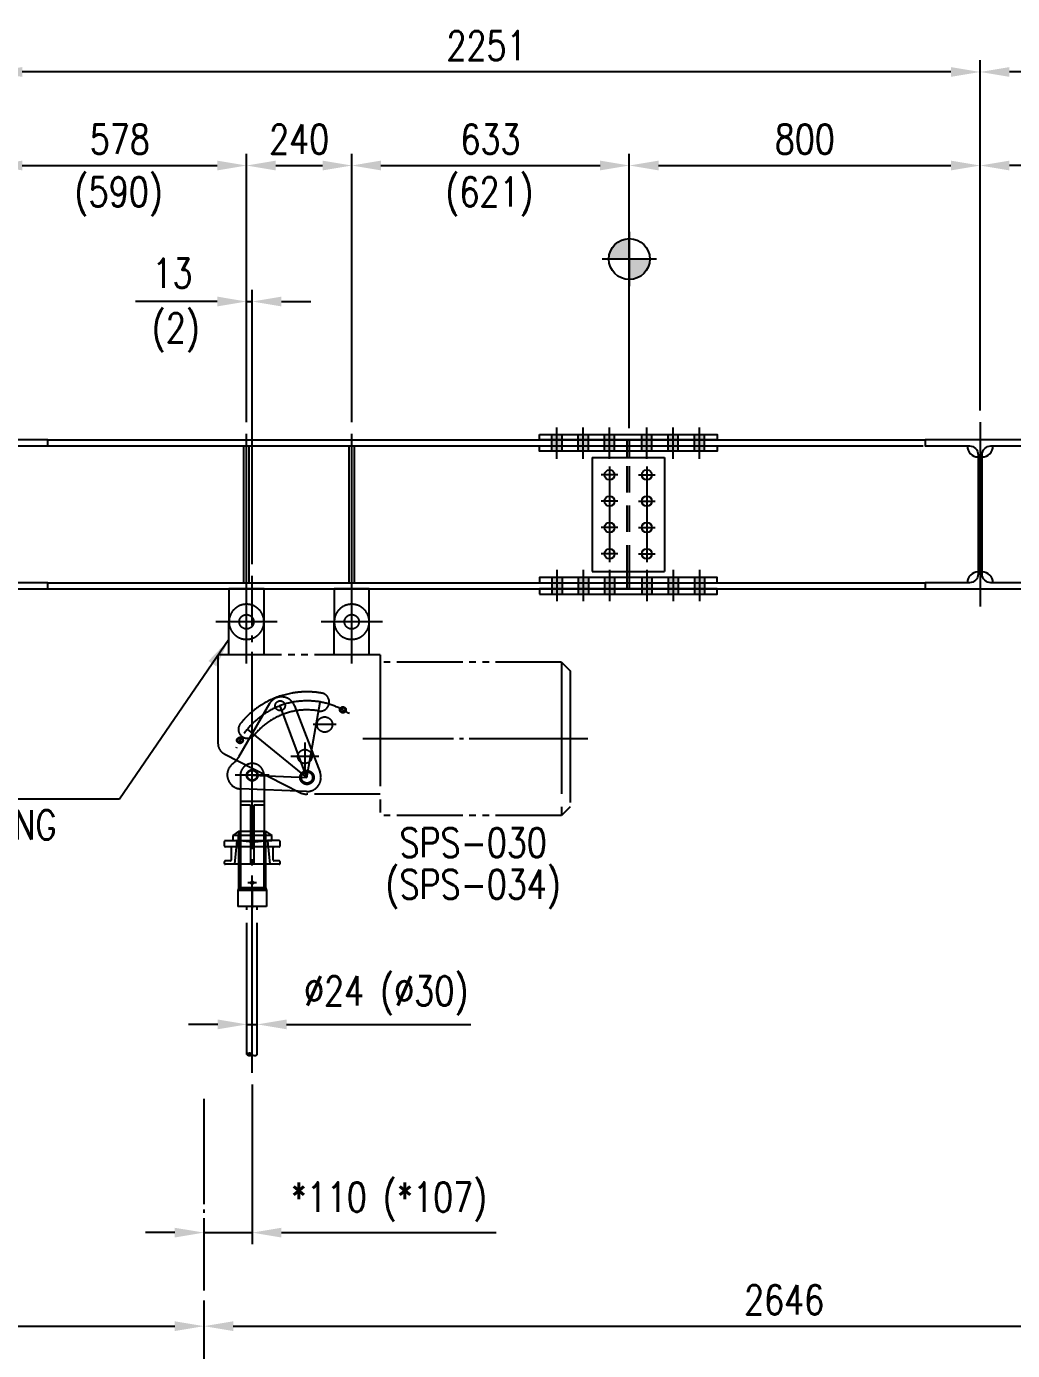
# Model space of a CAD drawing. Header units: millimetres. Extents: x 0 to 232280, y -26939 to 23794.
# Drawn here: x 69156 to 72528, y -24610 to -20080 of the extents above; entities that cross this region are included whole.
import ezdxf

# ---------------------------------------------------------------- set-up
doc = ezdxf.new("R2010")
doc.units = ezdxf.units.MM
doc.header["$LTSCALE"] = 30
for name, pattern in [('HIDDEN', [9.525, 6.35, -3.175]), ('JNK-CENTER', [34, 30, -1.5, 1, -1.5]), ('JNK-HIDDEN', [3, 2, -1]), ('JNK-PHANTOM', [15, 10, -1, 1, -1, 1, -1])]:
    doc.linetypes.add(name, pattern=pattern)
for name, color, linetype in [('CEN-R', 1, 'JNK-CENTER'), ('CON-G', 3, 'Continuous'), ('CON-W', 7, 'Continuous'), ('CON-Y', 2, 'Continuous'), ('Dim-W', 7, 'Continuous'), ('HID-Y', 2, 'JNK-HIDDEN'), ('PHA-M', 6, 'JNK-PHANTOM'), ('STL-OBJT', 7, 'Continuous')]:
    doc.layers.add(name, color=color, linetype=linetype)
doc.styles.add('SIMPLEX', font='simplex.shx', dxfattribs={"width": 0.8})
doc.dimstyles.new('DIM40x1.5', dxfattribs={"dimscale": 40, "dimtxt": 2.5, "dimasz": 2.5, "dimexe": 1, "dimexo": 1, "dimgap": 1, "dimtad": 1, "dimdec": 0, "dimlfac": 0.666667, "dimdsep": 46, "dimtxsty": 'SIMPLEX', "dimcen": 2.5, "dimclrd": 7, "dimclre": 7, "dimclrt": 2, "dimadec": 0, "dimazin": 2, "dimtfac": 1, "dimtdec": 0, "dimtmove": 2, "dimatfit": 2, "dimfxl": 1, "dimtfill": 1, "dimtolj": 1, "dimtzin": 0, "dimarcsym": 1})

# ---------------------------------------------------------------- blocks, each defined once
blk = doc.blocks.new('340X250 S')
at = {"layer": 'CON-W'}
h = blk.add_hatch(color=256, dxfattribs=at)
h.paths.add_polyline_path([(382948.4, -27473.5), (382948.4, -27461.5), (382936.9, -27461.5), (382936.9, -27473.5)])
h.paths.add_polyline_path([(382959.9, -27473.5), (382959.9, -27461.5), (382948.4, -27461.5), (382948.4, -27473.5)])
h.paths.add_polyline_path([(382959.9, -27473.5), (382948.4, -27473.5), (382948.4, -27487.5), (382959.9, -27487.5)])
h.paths.add_polyline_path([(382948.4, -27473.5), (382936.9, -27473.5), (382936.9, -27487.5), (382948.4, -27487.5)])
h.paths.add_polyline_path([(382948.4, -27487.5), (382936.9, -27487.5), (382936.9, -27499.5), (382948.4, -27499.5)])
h.paths.add_polyline_path([(382959.9, -27487.5), (382948.4, -27487.5), (382948.4, -27499.5), (382959.9, -27499.5)])
h = blk.add_hatch(color=256, dxfattribs=at)
h.paths.add_polyline_path([(383008.4, -27473.5), (383008.4, -27461.5), (382996.9, -27461.5), (382996.9, -27473.5)])
h.paths.add_polyline_path([(383019.9, -27473.5), (383019.9, -27461.5), (383008.4, -27461.5), (383008.4, -27473.5)])
h.paths.add_polyline_path([(383019.9, -27473.5), (383008.4, -27473.5), (383008.4, -27487.5), (383019.9, -27487.5)])
h.paths.add_polyline_path([(383008.4, -27473.5), (382996.9, -27473.5), (382996.9, -27487.5), (383008.4, -27487.5)])
h.paths.add_polyline_path([(383008.4, -27487.5), (382996.9, -27487.5), (382996.9, -27499.5), (383008.4, -27499.5)])
h.paths.add_polyline_path([(383019.9, -27487.5), (383008.4, -27487.5), (383008.4, -27499.5), (383019.9, -27499.5)])
h = blk.add_hatch(color=256, dxfattribs=at)
h.paths.add_polyline_path([(383068.4, -27473.5), (383068.4, -27461.5), (383056.9, -27461.5), (383056.9, -27473.5)])
h.paths.add_polyline_path([(383079.9, -27473.5), (383079.9, -27461.5), (383068.4, -27461.5), (383068.4, -27473.5)])
h.paths.add_polyline_path([(383079.9, -27473.5), (383068.4, -27473.5), (383068.4, -27487.5), (383079.9, -27487.5)])
h.paths.add_polyline_path([(383068.4, -27473.5), (383056.9, -27473.5), (383056.9, -27487.5), (383068.4, -27487.5)])
h.paths.add_polyline_path([(383068.4, -27487.5), (383056.9, -27487.5), (383056.9, -27499.5), (383068.4, -27499.5)])
h.paths.add_polyline_path([(383079.9, -27487.5), (383068.4, -27487.5), (383068.4, -27499.5), (383079.9, -27499.5)])
h = blk.add_hatch(color=256, dxfattribs=at)
h.paths.add_polyline_path([(383153.4, -27473.5), (383153.4, -27461.5), (383141.9, -27461.5), (383141.9, -27473.5)])
h.paths.add_polyline_path([(383164.9, -27473.5), (383164.9, -27461.5), (383153.4, -27461.5), (383153.4, -27473.5)])
h.paths.add_polyline_path([(383164.9, -27473.5), (383153.4, -27473.5), (383153.4, -27487.5), (383164.9, -27487.5)])
h.paths.add_polyline_path([(383153.4, -27473.5), (383141.9, -27473.5), (383141.9, -27487.5), (383153.4, -27487.5)])
h.paths.add_polyline_path([(383153.4, -27487.5), (383141.9, -27487.5), (383141.9, -27499.5), (383153.4, -27499.5)])
h.paths.add_polyline_path([(383164.9, -27487.5), (383153.4, -27487.5), (383153.4, -27499.5), (383164.9, -27499.5)])
h = blk.add_hatch(color=256, dxfattribs=at)
h.paths.add_polyline_path([(383213.4, -27473.5), (383213.4, -27461.5), (383201.9, -27461.5), (383201.9, -27473.5)])
h.paths.add_polyline_path([(383224.9, -27473.5), (383224.9, -27461.5), (383213.4, -27461.5), (383213.4, -27473.5)])
h.paths.add_polyline_path([(383224.9, -27473.5), (383213.4, -27473.5), (383213.4, -27487.5), (383224.9, -27487.5)])
h.paths.add_polyline_path([(383213.4, -27473.5), (383201.9, -27473.5), (383201.9, -27487.5), (383213.4, -27487.5)])
h.paths.add_polyline_path([(383213.4, -27487.5), (383201.9, -27487.5), (383201.9, -27499.5), (383213.4, -27499.5)])
h.paths.add_polyline_path([(383224.9, -27487.5), (383213.4, -27487.5), (383213.4, -27499.5), (383224.9, -27499.5)])
h = blk.add_hatch(color=256, dxfattribs=at)
h.paths.add_polyline_path([(383273.4, -27473.5), (383273.4, -27461.5), (383261.9, -27461.5), (383261.9, -27473.5)])
h.paths.add_polyline_path([(383284.9, -27473.5), (383284.9, -27461.5), (383273.4, -27461.5), (383273.4, -27473.5)])
h.paths.add_polyline_path([(383284.9, -27473.5), (383273.4, -27473.5), (383273.4, -27487.5), (383284.9, -27487.5)])
h.paths.add_polyline_path([(383273.4, -27473.5), (383261.9, -27473.5), (383261.9, -27487.5), (383273.4, -27487.5)])
h.paths.add_polyline_path([(383273.4, -27487.5), (383261.9, -27487.5), (383261.9, -27499.5), (383273.4, -27499.5)])
h.paths.add_polyline_path([(383284.9, -27487.5), (383273.4, -27487.5), (383273.4, -27499.5), (383284.9, -27499.5)])
h = blk.add_hatch(color=256, dxfattribs=at)
h.paths.add_polyline_path([(382948.4, -27813.5), (382948.4, -27825.5), (382936.9, -27825.5), (382936.9, -27813.5)])
h.paths.add_polyline_path([(382959.9, -27813.5), (382959.9, -27825.5), (382948.4, -27825.5), (382948.4, -27813.5)])
h.paths.add_polyline_path([(382959.9, -27813.5), (382948.4, -27813.5), (382948.4, -27799.5), (382959.9, -27799.5)])
h.paths.add_polyline_path([(382948.4, -27813.5), (382936.9, -27813.5), (382936.9, -27799.5), (382948.4, -27799.5)])
h.paths.add_polyline_path([(382948.4, -27799.5), (382936.9, -27799.5), (382936.9, -27787.5), (382948.4, -27787.5)])
h.paths.add_polyline_path([(382959.9, -27799.5), (382948.4, -27799.5), (382948.4, -27787.5), (382959.9, -27787.5)])
h = blk.add_hatch(color=256, dxfattribs=at)
h.paths.add_polyline_path([(383008.4, -27813.5), (383008.4, -27825.5), (382996.9, -27825.5), (382996.9, -27813.5)])
h.paths.add_polyline_path([(383019.9, -27813.5), (383019.9, -27825.5), (383008.4, -27825.5), (383008.4, -27813.5)])
h.paths.add_polyline_path([(383019.9, -27813.5), (383008.4, -27813.5), (383008.4, -27799.5), (383019.9, -27799.5)])
h.paths.add_polyline_path([(383008.4, -27813.5), (382996.9, -27813.5), (382996.9, -27799.5), (383008.4, -27799.5)])
h.paths.add_polyline_path([(383008.4, -27799.5), (382996.9, -27799.5), (382996.9, -27787.5), (383008.4, -27787.5)])
h.paths.add_polyline_path([(383019.9, -27799.5), (383008.4, -27799.5), (383008.4, -27787.5), (383019.9, -27787.5)])
h = blk.add_hatch(color=256, dxfattribs=at)
h.paths.add_polyline_path([(383068.4, -27813.5), (383068.4, -27825.5), (383056.9, -27825.5), (383056.9, -27813.5)])
h.paths.add_polyline_path([(383079.9, -27813.5), (383079.9, -27825.5), (383068.4, -27825.5), (383068.4, -27813.5)])
h.paths.add_polyline_path([(383079.9, -27813.5), (383068.4, -27813.5), (383068.4, -27799.5), (383079.9, -27799.5)])
h.paths.add_polyline_path([(383068.4, -27813.5), (383056.9, -27813.5), (383056.9, -27799.5), (383068.4, -27799.5)])
h.paths.add_polyline_path([(383068.4, -27799.5), (383056.9, -27799.5), (383056.9, -27787.5), (383068.4, -27787.5)])
h.paths.add_polyline_path([(383079.9, -27799.5), (383068.4, -27799.5), (383068.4, -27787.5), (383079.9, -27787.5)])
h = blk.add_hatch(color=256, dxfattribs=at)
h.paths.add_polyline_path([(383153.4, -27813.5), (383153.4, -27825.5), (383141.9, -27825.5), (383141.9, -27813.5)])
h.paths.add_polyline_path([(383164.9, -27813.5), (383164.9, -27825.5), (383153.4, -27825.5), (383153.4, -27813.5)])
h.paths.add_polyline_path([(383164.9, -27813.5), (383153.4, -27813.5), (383153.4, -27799.5), (383164.9, -27799.5)])
h.paths.add_polyline_path([(383153.4, -27813.5), (383141.9, -27813.5), (383141.9, -27799.5), (383153.4, -27799.5)])
h.paths.add_polyline_path([(383153.4, -27799.5), (383141.9, -27799.5), (383141.9, -27787.5), (383153.4, -27787.5)])
h.paths.add_polyline_path([(383164.9, -27799.5), (383153.4, -27799.5), (383153.4, -27787.5), (383164.9, -27787.5)])
h = blk.add_hatch(color=256, dxfattribs=at)
h.paths.add_polyline_path([(383213.4, -27813.5), (383213.4, -27825.5), (383201.9, -27825.5), (383201.9, -27813.5)])
h.paths.add_polyline_path([(383224.9, -27813.5), (383224.9, -27825.5), (383213.4, -27825.5), (383213.4, -27813.5)])
h.paths.add_polyline_path([(383224.9, -27813.5), (383213.4, -27813.5), (383213.4, -27799.5), (383224.9, -27799.5)])
h.paths.add_polyline_path([(383213.4, -27813.5), (383201.9, -27813.5), (383201.9, -27799.5), (383213.4, -27799.5)])
h.paths.add_polyline_path([(383213.4, -27799.5), (383201.9, -27799.5), (383201.9, -27787.5), (383213.4, -27787.5)])
h.paths.add_polyline_path([(383224.9, -27799.5), (383213.4, -27799.5), (383213.4, -27787.5), (383224.9, -27787.5)])
h = blk.add_hatch(color=256, dxfattribs=at)
h.paths.add_polyline_path([(383273.4, -27813.5), (383273.4, -27825.5), (383261.9, -27825.5), (383261.9, -27813.5)])
h.paths.add_polyline_path([(383284.9, -27813.5), (383284.9, -27825.5), (383273.4, -27825.5), (383273.4, -27813.5)])
h.paths.add_polyline_path([(383284.9, -27813.5), (383273.4, -27813.5), (383273.4, -27799.5), (383284.9, -27799.5)])
h.paths.add_polyline_path([(383273.4, -27813.5), (383261.9, -27813.5), (383261.9, -27799.5), (383273.4, -27799.5)])
h.paths.add_polyline_path([(383273.4, -27799.5), (383261.9, -27799.5), (383261.9, -27787.5), (383273.4, -27787.5)])
h.paths.add_polyline_path([(383284.9, -27799.5), (383273.4, -27799.5), (383273.4, -27787.5), (383284.9, -27787.5)])
at = {"layer": 'CEN-R'}
for p, q in [((382948.4, -27517), (382948.4, -27445.2)), ((383008.4, -27517), (383008.4, -27445.2)), ((383068.4, -27517), (383068.4, -27445.2)), ((383153.4, -27517), (383153.4, -27445.2)), ((383213.4, -27517), (383213.4, -27445.2)), ((383273.4, -27517), (383273.4, -27445.2)), ((383068.4, -27534.3), (383068.4, -27752.7)), ((383153.4, -27534.3), (383153.4, -27752.7)), ((383087.5, -27553.5), (383049.2, -27553.5)), ((383087.5, -27553.5), (383049.2, -27553.5)), ((383134.2, -27553.5), (383172.5, -27553.5)), ((383134.2, -27553.5), (383172.5, -27553.5)), ((383087.5, -27613.5), (383049.2, -27613.5)), ((383134.2, -27613.5), (383172.5, -27613.5)), ((383087.5, -27673.5), (383049.2, -27673.5)), ((383134.2, -27673.5), (383172.5, -27673.5)), ((383068.4, -27714.3), (383068.4, -27752.7)), ((383153.4, -27714.3), (383153.4, -27752.7)), ((383087.5, -27733.5), (383049.2, -27733.5)), ((383087.5, -27733.5), (383049.2, -27733.5)), ((383134.2, -27733.5), (383172.5, -27733.5)), ((383134.2, -27733.5), (383172.5, -27733.5)), ((382948.4, -27770), (382948.4, -27841.8)), ((383008.4, -27770), (383008.4, -27841.8)), ((383068.4, -27770), (383068.4, -27841.8)), ((383153.4, -27770), (383153.4, -27841.8)), ((383213.4, -27770), (383213.4, -27841.8)), ((383273.4, -27770), (383273.4, -27841.8))]:
    blk.add_line(p, q, dxfattribs=at)
at = {"layer": 'CON-G'}
for p, q in [((383108.4, -27513.5), (383108.4, -27499.5)), ((383113.4, -27513.5), (383113.4, -27499.5)), ((383028.4, -27513.5), (383193.4, -27513.5)), ((383028.4, -27513.5), (383028.4, -27773.5)), ((383193.4, -27513.5), (383193.4, -27773.5)), ((383028.4, -27773.5), (383193.4, -27773.5)), ((383108.4, -27787.5), (383108.4, -27773.5)), ((383113.4, -27787.5), (383113.4, -27773.5))]:
    blk.add_line(p, q, dxfattribs=at)
for points in [[(382908.4, -27461.5), (383313.4, -27461.5), (383313.4, -27473.5), (382908.4, -27473.5)], [(382908.4, -27487.5), (383313.4, -27487.5), (383313.4, -27499.5), (382908.4, -27499.5)], [(382908.4, -27799.5), (383313.4, -27799.5), (383313.4, -27787.5), (382908.4, -27787.5)], [(382908.4, -27825.5), (383313.4, -27825.5), (383313.4, -27813.5), (382908.4, -27813.5)]]:
    blk.add_lwpolyline(points, close=True, dxfattribs=at)
for centre in [(383068.4, -27553.5), (383153.4, -27553.5), (383068.4, -27613.5), (383153.4, -27613.5), (383068.4, -27673.5), (383153.4, -27673.5), (383068.4, -27733.5), (383153.4, -27733.5)]:
    blk.add_circle(centre, 11.5, dxfattribs=at)
at = {"layer": 'HID-Y'}
for p, q in [((382936.9, -27499.5), (382936.9, -27461.5)), ((382959.9, -27499.5), (382959.9, -27461.5)), ((382996.9, -27499.5), (382996.9, -27461.5)), ((383019.9, -27499.5), (383019.9, -27461.5)), ((383056.9, -27499.5), (383056.9, -27461.5)), ((383079.9, -27499.5), (383079.9, -27461.5)), ((383108.4, -27499.5), (383108.4, -27473.5)), ((383113.4, -27499.5), (383113.4, -27473.5)), ((383141.9, -27499.5), (383141.9, -27461.5)), ((383164.9, -27499.5), (383164.9, -27461.5)), ((383201.9, -27499.5), (383201.9, -27461.5)), ((383224.9, -27499.5), (383224.9, -27461.5)), ((383261.9, -27499.5), (383261.9, -27461.5)), ((383284.9, -27499.5), (383284.9, -27461.5)), ((383108.4, -27773.5), (383108.4, -27513.5)), ((383113.4, -27773.5), (383113.4, -27513.5)), ((382936.9, -27787.5), (382936.9, -27825.5)), ((382959.9, -27787.5), (382959.9, -27825.5)), ((382996.9, -27787.5), (382996.9, -27825.5)), ((383019.9, -27787.5), (383019.9, -27825.5)), ((383056.9, -27787.5), (383056.9, -27825.5)), ((383079.9, -27787.5), (383079.9, -27825.5)), ((383108.4, -27813.5), (383108.4, -27787.5)), ((383113.4, -27813.5), (383113.4, -27787.5)), ((383141.9, -27787.5), (383141.9, -27825.5)), ((383164.9, -27787.5), (383164.9, -27825.5)), ((383201.9, -27787.5), (383201.9, -27825.5)), ((383224.9, -27787.5), (383224.9, -27825.5)), ((383261.9, -27787.5), (383261.9, -27825.5)), ((383284.9, -27787.5), (383284.9, -27825.5))]:
    blk.add_line(p, q, dxfattribs=at)
blk = doc.blocks.new('*D2808')
at = {"layer": 'DEFPOINTS', "color": 0, "transparency": 16777216}
for p in [(69762.6, -24398.8), (67541.1, -24526.5), (69762.6, -24526.5)]:
    blk.add_point(p, dxfattribs=at)
at = {"layer": 'Dim-W', "color": 7, "lineweight": -2, "transparency": 16777216}
for p, q in [((69762.6, -24438.8), (69762.6, -24566.5)), ((67641.1, -24526.5), (69662.6, -24526.5))]:
    blk.add_line(p, q, dxfattribs=at)
at = {"layer": 'Dim-W', "color": 7, "transparency": 16777216}
for points in [[(67641.1, -24509.9), (67641.1, -24543.2), (67541.1, -24526.5)], [(69662.6, -24509.9), (69662.6, -24543.2), (69762.6, -24526.5)]]:
    blk.add_solid(points, dxfattribs=at)
at = {"layer": 'Dim-W', "color": 2, "transparency": 16777216, "insert": (68651.8, -24436.5), "char_height": 100, "attachment_point": 5, "style": 'SIMPLEX', "bg_fill": 3, "box_fill_scale": 1.1, "bg_fill_color": 256, "bg_fill_true_color": 13158600, "bg_fill_transparency": 0}
blk.add_mtext('\\A1;1481', dxfattribs=at)
blk = doc.blocks.new('*D2809')
at = {"layer": 'DEFPOINTS', "color": 0, "transparency": 16777216}
for p in [(73731.6, -24398.8), (69762.6, -24526.5), (73731.6, -24526.5)]:
    blk.add_point(p, dxfattribs=at)
at = {"layer": 'Dim-W', "color": 7, "lineweight": -2, "transparency": 16777216}
for p, q in [((73731.6, -24438.8), (73731.6, -24566.5)), ((69862.6, -24526.5), (73631.6, -24526.5))]:
    blk.add_line(p, q, dxfattribs=at)
at = {"layer": 'Dim-W', "color": 7, "transparency": 16777216}
for points in [[(69862.6, -24509.9), (69862.6, -24543.2), (69762.6, -24526.5)], [(73631.6, -24509.9), (73631.6, -24543.2), (73731.6, -24526.5)]]:
    blk.add_solid(points, dxfattribs=at)
at = {"layer": 'Dim-W', "color": 2, "transparency": 16777216, "insert": (71747.1, -24436.5), "char_height": 100, "attachment_point": 5, "style": 'SIMPLEX', "bg_fill": 3, "box_fill_scale": 1.1, "bg_fill_color": 256, "bg_fill_true_color": 13158600, "bg_fill_transparency": 0}
blk.add_mtext('\\A1;2646', dxfattribs=at)
blk = doc.blocks.new('*D2816')
at = {"layer": 'DEFPOINTS', "color": 0, "transparency": 16777216}
for p in [(72417.6, -20236.1), (72417.6, -21434.5), (76167.6, -21434.5)]:
    blk.add_point(p, dxfattribs=at)
at = {"layer": 'Dim-W', "color": 7, "lineweight": -2, "transparency": 16777216}
for p, q in [((72417.6, -21394.5), (72417.6, -20196.1)), ((76167.6, -21394.5), (76167.6, -20196.1)), ((76067.6, -20236.1), (72517.6, -20236.1))]:
    blk.add_line(p, q, dxfattribs=at)
at = {"layer": 'Dim-W', "color": 7, "transparency": 16777216}
for points in [[(72517.6, -20219.4), (72517.6, -20252.8), (72417.6, -20236.1)], [(76067.6, -20219.4), (76067.6, -20252.8), (76167.6, -20236.1)]]:
    blk.add_solid(points, dxfattribs=at)
at = {"layer": 'Dim-W', "color": 2, "transparency": 16777216, "insert": (74292.6, -20146.1), "char_height": 100, "attachment_point": 5, "style": 'SIMPLEX', "bg_fill": 3, "box_fill_scale": 1.1, "bg_fill_color": 256, "bg_fill_true_color": 13158600, "bg_fill_transparency": 0}
blk.add_mtext('\\A1;2500', dxfattribs=at)
blk = doc.blocks.new('*D2817')
at = {"layer": 'DEFPOINTS', "color": 0, "transparency": 16777216}
for p in [(69041.1, -20236.1), (72417.6, -20236.1), (69041.1, -21434.5)]:
    blk.add_point(p, dxfattribs=at)
at = {"layer": 'Dim-W', "color": 7, "lineweight": -2, "transparency": 16777216}
for p, q in [((69041.1, -21394.5), (69041.1, -20196.1)), ((72317.6, -20236.1), (69141.1, -20236.1))]:
    blk.add_line(p, q, dxfattribs=at)
at = {"layer": 'Dim-W', "color": 7, "transparency": 16777216}
for points in [[(69141.1, -20219.4), (69141.1, -20252.8), (69041.1, -20236.1)], [(72317.6, -20219.4), (72317.6, -20252.8), (72417.6, -20236.1)]]:
    blk.add_solid(points, dxfattribs=at)
at = {"layer": 'Dim-W', "color": 2, "transparency": 16777216, "insert": (70729.3, -20146.1), "char_height": 100, "attachment_point": 5, "style": 'SIMPLEX', "bg_fill": 3, "box_fill_scale": 1.1, "bg_fill_color": 256, "bg_fill_true_color": 13158600, "bg_fill_transparency": 0}
blk.add_mtext('\\A1;2251', dxfattribs=at)
blk = doc.blocks.new('*D2821')
at = {"layer": 'DEFPOINTS', "color": 0, "transparency": 16777216}
for p in [(71217.6, -20556.1), (72417.6, -20556.1), (72417.6, -21434.5)]:
    blk.add_point(p, dxfattribs=at)
at = {"layer": 'Dim-W', "color": 7, "lineweight": -2, "transparency": 16777216}
for p, q in [((72417.6, -21394.5), (72417.6, -20516.1)), ((71317.6, -20556.1), (72317.6, -20556.1))]:
    blk.add_line(p, q, dxfattribs=at)
at = {"layer": 'Dim-W', "color": 7, "transparency": 16777216}
for points in [[(71317.6, -20539.4), (71317.6, -20572.8), (71217.6, -20556.1)], [(72317.6, -20539.4), (72317.6, -20572.8), (72417.6, -20556.1)]]:
    blk.add_solid(points, dxfattribs=at)
at = {"layer": 'Dim-W', "color": 2, "transparency": 16777216, "insert": (71817.6, -20466.1), "char_height": 100, "attachment_point": 5, "style": 'SIMPLEX', "bg_fill": 3, "box_fill_scale": 1.1, "bg_fill_color": 256, "bg_fill_true_color": 13158600, "bg_fill_transparency": 0}
blk.add_mtext('\\A1;800', dxfattribs=at)
blk = doc.blocks.new('FS-MARK')
h = blk.add_hatch(color=256)
edge = h.paths.add_edge_path()
edge.add_arc((0, 0), 1.75, 90, 180)
edge.add_line((-1.75, 0), (0, 0))
edge.add_line((0, 0), (0, 1.75))
h = blk.add_hatch(color=256)
edge = h.paths.add_edge_path()
edge.add_line((0, 0), (0, -1.75))
edge.add_arc((0, 0), 1.75, 270, 360)
edge.add_line((1.75, 0), (0, 0))
for p, q in [((0, 2.33), (0, -2.33)), ((2.33, 0), (-2.33, 0))]:
    blk.add_line(p, q)
blk.add_circle((0, 0), 1.75)
at = {"layer": 'CON-Y', "style": 'SIMPLEX', "width": 0.8}
blk.add_attdef('F.S.', (3.19, 1), '', height=2.5, dxfattribs=at)
blk = doc.blocks.new('*D2753')
at = {"layer": 'DEFPOINTS', "color": 0, "transparency": 16777216}
for p in [(72417.6, -20556.1), (72417.6, -21434.5), (73092.6, -21494.5)]:
    blk.add_point(p, dxfattribs=at)
at = {"layer": 'Dim-W', "color": 7, "lineweight": -2, "transparency": 16777216}
for p, q in [((72417.6, -21394.5), (72417.6, -20516.1)), ((73092.6, -21454.5), (73092.6, -20516.1)), ((72992.6, -20556.1), (72517.6, -20556.1))]:
    blk.add_line(p, q, dxfattribs=at)
at = {"layer": 'Dim-W', "color": 7, "transparency": 16777216}
for points in [[(72517.6, -20539.4), (72517.6, -20572.8), (72417.6, -20556.1)], [(72992.6, -20539.4), (72992.6, -20572.8), (73092.6, -20556.1)]]:
    blk.add_solid(points, dxfattribs=at)
at = {"layer": 'Dim-W', "color": 2, "transparency": 16777216, "insert": (72755.1, -20466.1), "char_height": 100, "attachment_point": 5, "style": 'SIMPLEX', "bg_fill": 3, "box_fill_scale": 1.1, "bg_fill_color": 256, "bg_fill_true_color": 13158600, "bg_fill_transparency": 0}
blk.add_mtext('\\A1;450', dxfattribs=at)
blk = doc.blocks.new('A$C4C057104')
at = {"layer": 'CEN-R'}
for p, q in [((70, 783.6), (70, 983.6)), ((310, 783.6), (310, 983.6)), ((140, 878.6), (0, 878.6)), ((380, 878.6), (240, 878.6))]:
    blk.add_line(p, q, dxfattribs=at)
at = {"layer": 'CEN-R', "ltscale": 0.5}
blk.add_line((83, -150), (83, 983.6), dxfattribs=at)
at = {"layer": 'CEN-R', "ltscale": 0.3}
for p, q in [((207.9, 523.6), (238.2, 695.6)), ((207.9, 523.6), (146.7, 687.2)), ((207.9, 523.6), (72.1, 633.5)), ((848, 611.6), (335, 611.6)), ((121.9, 528.5), (44.1, 528.5)), ((83, 528.5), (207.9, 523.6))]:
    blk.add_line(p, q, dxfattribs=at)
blk.add_arc((207.9, 523.6), 174.7, 56.4073, 157.5675, dxfattribs=at)
at = {"layer": 'PHA-M'}
for p, q in [((110, 953.6), (30, 953.6)), ((30, 953.6), (30, 878.6)), ((110, 878.6), (110, 953.6)), ((350, 953.6), (270, 953.6)), ((270, 953.6), (270, 878.6)), ((350, 878.6), (350, 953.6)), ((30, 803.6), (30, 878.6)), ((110, 803.6), (110, 878.6)), ((270, 803.6), (270, 878.6)), ((350, 803.6), (350, 878.6)), ((5, 803.6), (5, 600.6)), ((375, 803.6), (375, 436.6)), ((788, 786.6), (808, 766.6)), ((788, 786.6), (788, 436.6)), ((808, 766.6), (808, 456.6)), ((122.5, 692.3), (52.1, 570.1)), ((179.6, 686.9), (237.8, 535.1)), ((274.6, 644.3), (222.1, 644.3)), ((19.2, 577.8), (190.4, 489.9)), ((203.1, 603.4), (203.1, 539.4)), ((235.1, 571.4), (171.1, 571.4)), ((56, 528.5), (56, 378.6)), ((110, 528.5), (110, 378.6)), ((206.6, 491.6), (56.8, 497.5)), ((110, 468.5), (56, 468.5)), ((79, 460.5), (56, 460.5)), ((79, 460.5), (79, 325.5)), ((110, 460.5), (87, 460.5)), ((87, 460.5), (87, 325.5)), ((808, 456.6), (788, 436.6)), ((52.8, 401.5), (38.5, 391.5)), ((52.8, 272.3), (52.8, 401.5)), ((52.8, 401.5), (113.2, 401.5)), ((56.7, 401.5), (56.7, 265.5)), ((83, 373.5), (83, 397.5)), ((109.3, 401.5), (109.3, 265.5)), ((113.2, 401.5), (113.2, 272.3)), ((113.2, 401.5), (127.5, 391.5)), ((19.5, 367.5), (19.5, 377.5)), ((21.5, 379.5), (48, 379.5)), ((33.5, 365.5), (21.5, 365.5)), ((130.5, 365.5), (35.5, 365.5)), ((35.5, 335.5), (35.5, 363.5)), ((48, 379.5), (42.6, 325.5)), ((83, 375.8), (48, 379.5)), ((52, 379.5), (52, 391.5)), ((83, 375.8), (118, 379.5)), ((114, 379.5), (114, 391.5)), ((118, 379.5), (123.4, 325.5)), ((144.5, 379.5), (118, 379.5)), ((118, 379.5), (118, 379.3)), ((130.5, 335.5), (130.5, 363.5)), ((144.5, 365.5), (132.5, 365.5)), ((146.5, 367.5), (146.5, 377.5)), ((33.5, 333.5), (21.5, 333.5)), ((144.5, 333.5), (132.5, 333.5)), ((19.5, 327.5), (19.5, 331.5)), ((144.5, 325.5), (21.5, 325.5)), ((146.5, 327.5), (146.5, 331.5)), ((52.8, 272.3), (50.5, 265.5)), ((56.7, 265.5), (52.8, 272.3)), ((52.8, 272.3), (113.2, 272.3)), ((92.7, 283.5), (73.2, 283.5)), ((109.3, 265.5), (113.2, 272.3)), ((113.2, 272.3), (115.5, 265.5)), ((115.5, 265.5), (50.5, 265.5)), ((57.2, 265.5), (50.5, 265.5)), ((50.5, 265.5), (50.5, 229.5)), ((109.3, 265.5), (56.7, 265.5)), ((108.7, 267.5), (57.2, 267.5)), ((57.2, 267.5), (57.2, 265.5)), ((83, 271.3), (83, 225.7)), ((108.7, 267.5), (108.7, 265.5)), ((115.5, 265.5), (115.5, 229.5)), ((115.5, 229.5), (50.5, 229.5)), ((71.1, -108), (71.1, 229.5)), ((94.7, -108), (94.7, 229.5))]:
    blk.add_line(p, q, dxfattribs=at)
at = {"layer": 'PHA-M', "ltscale": 0.5}
for p, q in [((375, 803.6), (5, 803.6)), ((788, 786.6), (375, 786.6)), ((375, 485.6), (207.9, 485.6)), ((788, 436.6), (375, 436.6))]:
    blk.add_line(p, q, dxfattribs=at)
at = {"layer": 'PHA-M'}
blk.add_lwpolyline([(127.5, 379.5), (127.5, 391.5), (38.5, 391.5), (38.5, 379.5)], close=True, dxfattribs=at)
blk.add_lwpolyline([(94.7, -108, -0.44), (82.9, -108, 0.44), (71.1, -108, 0.44), (82.9, -108)], format="xyb", dxfattribs=at)
blk.add_lwpolyline([(72.3, -108, -0.31383), (82.9, -108, -0.31383)], format="xyb", close=True, dxfattribs=at)
for centre, radius in [((70, 878.6), 16.5), ((70, 878.6), 16.5), ((70, 878.6), 16.5), ((310, 878.6), 16.5), ((310, 878.6), 16.5), ((310, 878.6), 16.5), ((146.7, 687.2), 11.2), ((289.9, 677.8), 7), ((289.9, 677.8), 5.25), ((248.3, 644.3), 17.5), ((55.1, 608.3), 7), ((55.1, 608.3), 5.25), ((203.1, 571.4), 16), ((83, 528.5), 12.8), ((83, 528.5), 11.2), ((207.9, 523.6), 15.9), ((207.9, 523.6), 12.8), ((83, 283.5), 3.25)]:
    blk.add_circle(centre, radius, dxfattribs=at)
for centre, radius, start, end in [((70, 878.6), 40, 0, 180), ((310, 878.6), 40, 0, 180), ((207.9, 523.6), 195.3, 80, 141), ((149.7, 675.4), 32, 20.9477, 151.8697), ((238.2, 695.6), 20.6, 260, 80), ((207.9, 523.6), 154.1, 80, 141), ((72.1, 633.5), 20.6, 141, 321), ((30.4, 600.6), 25.4, 180, 243.7748), ((58, 529.5), 32, 127.1638, 267.7563), ((7.9, 595.6), 51, 307.1638, 330.0257), ((83, 528.5), 27, 0, 180), ((207.9, 523.6), 32, 267.7563, 20.9774), ((207.9, 523.6), 38, 242.5698, 270), ((21.5, 377.5), 2, 90, 180), ((21.5, 367.5), 2, 180, 270), ((33.5, 363.5), 2, 0, 90), ((132.5, 363.5), 2, 90, 180), ((144.5, 377.5), 2, 0, 90), ((144.5, 367.5), 2, 270, 0), ((21.5, 331.5), 2, 90, 180), ((33.5, 335.5), 2, 270, 0), ((132.5, 335.5), 2, 180, 270), ((144.5, 331.5), 2, 0, 90), ((21.5, 327.5), 2, 180, 270), ((144.5, 327.5), 2, 270, 0)]:
    blk.add_arc(centre, radius, start, end, dxfattribs=at)
at = {"layer": 'PHA-M', "linetype": 'HIDDEN', "ltscale": 3}
for centre in [(70, 878.6), (310, 878.6)]:
    blk.add_arc(centre, 40, 180, 0, dxfattribs=at)
blk = doc.blocks.new('A$C33F5363B')
at = {"layer": 'CEN-R'}
blk.add_line((6, 0), (6, 360.3), dxfattribs=at)
at = {"layer": 'CON-G'}
for p, q in [((0, 20.5), (0, 332.5)), ((12, 20.5), (12, 332.5))]:
    blk.add_line(p, q, dxfattribs=at)
blk = doc.blocks.new('*D2772')
at = {"layer": 'DEFPOINTS', "color": 0, "transparency": 16777216}
for p in [(70268.1, -20556.1), (69908.1, -21473.7), (70268.1, -21473.7)]:
    blk.add_point(p, dxfattribs=at)
at = {"layer": 'Dim-W', "color": 7, "lineweight": -2, "transparency": 16777216}
for p, q in [((69908.1, -21433.7), (69908.1, -20516.1)), ((70268.1, -21433.7), (70268.1, -20516.1)), ((70008.1, -20556.1), (70168.1, -20556.1))]:
    blk.add_line(p, q, dxfattribs=at)
at = {"layer": 'Dim-W', "color": 7, "transparency": 16777216}
for points in [[(70008.1, -20539.4), (70008.1, -20572.8), (69908.1, -20556.1)], [(70168.1, -20539.4), (70168.1, -20572.8), (70268.1, -20556.1)]]:
    blk.add_solid(points, dxfattribs=at)
at = {"layer": 'Dim-W', "color": 2, "transparency": 16777216, "insert": (70088.1, -20466.1), "char_height": 100, "attachment_point": 5, "style": 'SIMPLEX', "bg_fill": 3, "box_fill_scale": 1.1, "bg_fill_color": 256, "bg_fill_true_color": 13158600, "bg_fill_transparency": 0}
blk.add_mtext('\\A1;240', dxfattribs=at)
blk = doc.blocks.new('*D2773')
at = {"layer": 'DEFPOINTS', "color": 0, "transparency": 16777216}
for p in [(69041.1, -20556.1), (69908.1, -20556.1), (69908.1, -20556.1)]:
    blk.add_point(p, dxfattribs=at)
at = {"layer": 'Dim-W', "color": 7, "lineweight": -2, "transparency": 16777216}
blk.add_line((69141.1, -20556.1), (69808.1, -20556.1), dxfattribs=at)
at = {"layer": 'Dim-W', "color": 7, "transparency": 16777216}
for points in [[(69141.1, -20539.4), (69141.1, -20572.8), (69041.1, -20556.1)], [(69808.1, -20539.4), (69808.1, -20572.8), (69908.1, -20556.1)]]:
    blk.add_solid(points, dxfattribs=at)
at = {"layer": 'Dim-W', "color": 2, "transparency": 16777216, "insert": (69474.6, -20466.1), "char_height": 100, "attachment_point": 5, "style": 'SIMPLEX', "bg_fill": 3, "box_fill_scale": 1.1, "bg_fill_color": 256, "bg_fill_true_color": 13158600, "bg_fill_transparency": 0}
blk.add_mtext('\\A1;578', dxfattribs=at)
blk = doc.blocks.new('*D2774')
at = {"layer": 'DEFPOINTS', "color": 0, "transparency": 16777216}
for p in [(70268.1, -20556.1), (71217.6, -20556.1), (71217.6, -21494.5)]:
    blk.add_point(p, dxfattribs=at)
at = {"layer": 'Dim-W', "color": 7, "lineweight": -2, "transparency": 16777216}
for p, q in [((71217.6, -21454.5), (71217.6, -20516.1)), ((70368.1, -20556.1), (71117.6, -20556.1))]:
    blk.add_line(p, q, dxfattribs=at)
at = {"layer": 'Dim-W', "color": 7, "transparency": 16777216}
for points in [[(70368.1, -20539.4), (70368.1, -20572.8), (70268.1, -20556.1)], [(71117.6, -20539.4), (71117.6, -20572.8), (71217.6, -20556.1)]]:
    blk.add_solid(points, dxfattribs=at)
at = {"layer": 'Dim-W', "color": 2, "transparency": 16777216, "insert": (70742.8, -20466.1), "char_height": 100, "attachment_point": 5, "style": 'SIMPLEX', "bg_fill": 3, "box_fill_scale": 1.1, "bg_fill_color": 256, "bg_fill_true_color": 13158600, "bg_fill_transparency": 0}
blk.add_mtext('\\A1;633', dxfattribs=at)
blk = doc.blocks.new('*D2782')
at = {"layer": 'DEFPOINTS', "color": 0, "transparency": 16777216}
for p in [(69927.6, -21021.3), (69908.1, -21473.7), (69927.6, -21959.5)]:
    blk.add_point(p, dxfattribs=at)
at = {"layer": 'Dim-W', "color": 7, "lineweight": -2, "transparency": 16777216}
for p, q in [((69908.1, -21433.7), (69908.1, -20981.3)), ((69927.6, -21919.5), (69927.6, -20981.3)), ((69808.1, -21021.3), (69708.1, -21021.3)), ((69908.1, -21021.3), (69927.6, -21021.3)), ((70027.6, -21021.3), (70127.6, -21021.3))]:
    blk.add_line(p, q, dxfattribs=at)
at = {"layer": 'Dim-W', "color": 7, "transparency": 16777216}
for points in [[(69808.1, -21004.6), (69808.1, -21038), (69908.1, -21021.3)], [(70027.6, -21004.6), (70027.6, -21038), (69927.6, -21021.3)]]:
    blk.add_solid(points, dxfattribs=at)
at = {"layer": 'Dim-W', "color": 2, "transparency": 16777216, "insert": (69654.5, -20924.3), "char_height": 100, "attachment_point": 5, "style": 'SIMPLEX', "bg_fill": 3, "box_fill_scale": 1.1, "bg_fill_color": 256, "bg_fill_true_color": 13158600, "bg_fill_transparency": 0}
blk.add_mtext('\\A1;13', dxfattribs=at)
blk = doc.blocks.new('*D2785')
at = {"layer": 'DEFPOINTS', "color": 0, "transparency": 16777216}
for p in [(69927.6, -23659.9), (69762.6, -24206.5), (69927.6, -24206.5)]:
    blk.add_point(p, dxfattribs=at)
at = {"layer": 'Dim-W', "color": 7, "lineweight": -2, "transparency": 16777216}
for p, q in [((69927.6, -23699.9), (69927.6, -24246.5)), ((69662.6, -24206.5), (69562.6, -24206.5)), ((69762.6, -24206.5), (69927.6, -24206.5)), ((70027.6, -24206.5), (70127.6, -24206.5))]:
    blk.add_line(p, q, dxfattribs=at)
at = {"layer": 'Dim-W', "color": 7, "transparency": 16777216}
blk.add_solid([(69662.6, -24189.9), (69662.6, -24223.2), (69762.6, -24206.5)], dxfattribs=at)
at = {"layer": 'Dim-W', "color": 2, "transparency": 16777216, "insert": (70395.4, -24101.5), "char_height": 100, "attachment_point": 5, "style": 'SIMPLEX', "bg_fill": 3, "box_fill_scale": 1.1, "bg_fill_color": 256, "bg_fill_true_color": 13158600, "bg_fill_transparency": 0}
blk.add_mtext('\\A1;*110 (*107)', dxfattribs=at)
at = {"layer": 'Dim-W', "color": 7, "transparency": 16777216}
blk.add_solid([(70027.6, -24189.9), (70027.6, -24223.2), (69927.6, -24206.5)], dxfattribs=at)
blk = doc.blocks.new('*D2788')
at = {"layer": 'DEFPOINTS', "color": 0, "transparency": 16777216}
for p in [(69909.7, -23494.2), (69945.1, -23494.2), (69945.1, -23494.2)]:
    blk.add_point(p, dxfattribs=at)
at = {"layer": 'Dim-W', "color": 7, "lineweight": -2, "transparency": 16777216}
for p, q in [((69809.7, -23494.2), (69709.7, -23494.2)), ((69909.7, -23494.2), (69945.1, -23494.2)), ((70045.1, -23494.2), (70145.1, -23494.2))]:
    blk.add_line(p, q, dxfattribs=at)
at = {"layer": 'Dim-W', "color": 7, "transparency": 16777216}
for points in [[(69809.7, -23477.5), (69809.7, -23510.8), (69909.7, -23494.2)], [(70045.1, -23477.5), (70045.1, -23510.8), (69945.1, -23494.2)]]:
    blk.add_solid(points, dxfattribs=at)
at = {"layer": 'Dim-W', "color": 2, "transparency": 16777216, "insert": (70386, -23396.3), "char_height": 100, "attachment_point": 5, "style": 'SIMPLEX', "bg_fill": 3, "box_fill_scale": 1.1, "bg_fill_color": 256, "bg_fill_true_color": 13158600, "bg_fill_transparency": 0}
blk.add_mtext('\\A1;%%C24 (%%C30)', dxfattribs=at)

msp = doc.modelspace()

# ---------------------------------------------------------------- linework, layer by layer
at = {"layer": 'CEN-R'}
msp.add_line((72417.58, -21434.49), (72417.58, -22064.49), dxfattribs=at)
at = {"layer": 'CON-G'}
for p, q in [((69228.58, -21494.49), (72230.08, -21494.49)), ((69221.08, -21515.49), (72222.58, -21515.49)), ((69228.58, -21983.49), (72230.08, -21983.49)), ((69228.58, -22004.49), (72230.08, -22004.49))]:
    msp.add_line(p, q, dxfattribs=at)
for points in [[(68853.58, -21983.49), (68853.58, -22004.49), (69041.08, -22004.49), (69228.58, -22004.49), (69228.58, -21983.49), (69077.83, -21983.49, -0.4142136), (69047.83, -21953.49), (69047.83, -21545.49, -0.4142136), (69077.83, -21515.49), (69228.58, -21515.49), (69228.58, -21494.49), (69041.08, -21494.49), (68853.58, -21494.49), (68853.58, -21515.49), (69004.33, -21515.49, -0.4142136), (69034.33, -21545.49), (69034.33, -21953.49, -0.4142136), (69004.33, -21983.49)], [(72230.08, -21983.49), (72230.08, -22004.49), (72417.58, -22004.49), (72605.08, -22004.49), (72605.08, -21983.49), (72454.33, -21983.49, -0.4142136), (72424.33, -21953.49), (72424.33, -21545.49, -0.4142136), (72454.33, -21515.49), (72605.08, -21515.49), (72605.08, -21494.49), (72417.58, -21494.49), (72230.08, -21494.49), (72230.08, -21515.49), (72380.83, -21515.49, -0.4142136), (72410.83, -21545.49), (72410.83, -21953.49, -0.4142136), (72380.83, -21983.49)]]:
    msp.add_lwpolyline(points, format="xyb", close=True, dxfattribs=at)
for centre, start, end in [((72410.83, -21515.49), 180, 270), ((72424.33, -21515.49), 270, 0), ((72410.83, -21983.49), 90, 180), ((72424.33, -21983.49), 0, 90)]:
    msp.add_arc(centre, 37.5, start, end, dxfattribs=at)
at = {"layer": 'CON-W'}
msp.add_line((69473.53, -22723.49), (68014.72, -22723.49), dxfattribs=at)

# ---------------------------------------------------------------- block references
at = {"layer": 'CON-W', "xscale": 1.5, "yscale": 1.5, "zscale": 1.5}
msp.add_blockref('340X250 S', (-503452.46, 19715.75), dxfattribs=at)
at = {"layer": 'Dim-W', "xscale": 1.5, "yscale": 1.5, "zscale": 1.5}
for p in [(69899.09, -22014.2), (70259.09, -22014.2)]:
    msp.add_blockref('A$C33F5363B', p, dxfattribs=at)
at = {"layer": 'PHA-M', "xscale": 1.5, "yscale": 1.5, "zscale": 1.5}
msp.add_blockref('A$C4C057104', (69803.09, -23434.89), dxfattribs=at)

# ---------------------------------------------------------------- texts
at = {"layer": 'CON-Y', "color": 2, "style": 'SIMPLEX', "width": 0.8}
msp.add_text('(SUPPLIED BY SPRING', height=100, dxfattribs=at).set_placement((68068.22, -22861.75))
at = {"layer": 'CON-Y', "char_height": 100, "attachment_point": 5, "style": 'SIMPLEX'}
for s, insert in [('SPS-030', (70683.52, -22872.37)), ('(SPS-034)', (70683.52, -23031.69))]:
    msp.add_mtext(s, dxfattribs=dict(at, insert=insert))

# ---------------------------------------------------------------- dimensions: what is measured, and where the dimension line sits
at = {"layer": 'Dim-W'}
dim = msp.add_linear_dim(base=(69762.58, -24526.55), p1=(67541.08, -24526.55), p2=(69762.58, -24398.82), dimstyle='DIM40x1.5', override={"dimcen": 0}, dxfattribs=at)
dim.commit()
dim.dimension.update_dxf_attribs({"geometry": '*D2808', "text_midpoint": (68651.83, -24436.55)})

# ---------------------------------------------------------------- leaders
at = {"layer": 'CON-G'}
msp.add_leader([(69848.09, -22177.96), (69473.53, -22723.49)], dimstyle='DIM40x1.5', override={"dimgap": 1, "dimtad": 0}, dxfattribs=at)

# ---------------------------------------------------------------- next in the draw order: dimensions: what is measured, and where the dimension line sits
at = {"layer": 'Dim-W'}
dim = msp.add_linear_dim(base=(72417.58, -20236.09), p1=(76167.58, -21434.49), p2=(72417.58, -21434.49), angle=180, dimstyle='DIM40x1.5', override={"dimcen": 0}, dxfattribs=at)
dim.commit()
dim.dimension.update_dxf_attribs({"geometry": '*D2816', "text_midpoint": (74292.58, -20146.09)})
dim = msp.add_linear_dim(base=(69945.11, -23494.18), p1=(69909.67, -23494.18), p2=(69945.11, -23494.18), text='%%C<> (%%C30)', dimstyle='DIM40x1.5', dxfattribs=at)
dim.commit()
dim.dimension.update_dxf_attribs({"geometry": '*D2788', "text_midpoint": (70385.95, -23396.34), "dimtype": 160})
dim = msp.add_linear_dim(base=(73731.58, -24526.55), p1=(69762.58, -24526.55), p2=(73731.58, -24398.82), dimstyle='DIM40x1.5', override={"dimcen": 0}, dxfattribs=at)
dim.commit()
dim.dimension.update_dxf_attribs({"geometry": '*D2809', "text_midpoint": (71747.08, -24436.55)})

# ---------------------------------------------------------------- next in the draw order: linework, layer by layer
at = {"layer": 'CEN-R', "ltscale": 0.4}
msp.add_line((69762.58, -23749.11), (69762.58, -24403.97), dxfattribs=at)
at = {"layer": 'Dim-W'}
msp.add_line((70145.11, -23494.18), (70675.04, -23494.18), dxfattribs=at)
at = {"layer": 'Dim-W', "color": 7}
msp.add_line((69762.58, -24526.55), (69762.58, -24876.55), dxfattribs=at)

# ---------------------------------------------------------------- next in the draw order: dimensions: what is measured, and where the dimension line sits
at = {"layer": 'Dim-W'}
dim = msp.add_linear_dim(base=(69041.08, -20236.09), p1=(72417.58, -20236.09), p2=(69041.08, -21434.49), angle=180, dimstyle='DIM40x1.5', override={"dimcen": 0}, dxfattribs=at)
dim.commit()
dim.dimension.update_dxf_attribs({"geometry": '*D2817', "text_midpoint": (70729.33, -20146.09)})

# ---------------------------------------------------------------- next in the draw order: dimensions: what is measured, and where the dimension line sits
dim = msp.add_linear_dim(base=(70268.09, -20556.09), p1=(69908.09, -21473.68), p2=(70268.09, -21473.68), dimstyle='DIM40x1.5', dxfattribs=at)
dim.commit()
dim.dimension.update_dxf_attribs({"geometry": '*D2772', "text_midpoint": (70088.09, -20466.09)})
dim = msp.add_linear_dim(base=(72417.58, -20556.09), p1=(71217.58, -20556.09), p2=(72417.58, -21434.49), dimstyle='DIM40x1.5', override={"dimcen": 0}, dxfattribs=at)
dim.commit()
dim.dimension.update_dxf_attribs({"geometry": '*D2821', "text_midpoint": (71817.58, -20466.09)})
dim = msp.add_linear_dim(base=(69927.58, -24206.55), p1=(69762.58, -24206.55), p2=(69927.58, -23659.89), text='*<> (*107)', dimstyle='DIM40x1.5', dxfattribs=at)
dim.commit()
dim.dimension.update_dxf_attribs({"geometry": '*D2785', "text_midpoint": (70395.4, -24101.47), "dimtype": 160})

# ---------------------------------------------------------------- next in the draw order: linework, layer by layer
msp.add_line((70127.58, -24206.55), (70762.21, -24206.55), dxfattribs=at)

# ---------------------------------------------------------------- next in the draw order: block references
at = {"layer": 'STL-OBJT', "xscale": 40, "yscale": 40, "zscale": 40}
msp.add_blockref('FS-MARK', (71217.58, -20876.09), dxfattribs=at)

# ---------------------------------------------------------------- next in the draw order: dimensions: what is measured, and where the dimension line sits
at = {"layer": 'Dim-W'}
dim = msp.add_linear_dim(base=(69908.09, -20556.09), p1=(69041.08, -20556.09), p2=(69908.09, -20556.09), dimstyle='DIM40x1.5', dxfattribs=at)
dim.commit()
dim.dimension.update_dxf_attribs({"geometry": '*D2773', "text_midpoint": (69474.58, -20466.09)})
dim = msp.add_linear_dim(base=(72417.58, -20556.09), p1=(73092.58, -21494.49), p2=(72417.58, -21434.49), angle=180, dimstyle='DIM40x1.5', override={"dimcen": 0}, dxfattribs=at)
dim.commit()
dim.dimension.update_dxf_attribs({"geometry": '*D2753', "text_midpoint": (72755.08, -20466.09)})
dim = msp.add_linear_dim(base=(69927.58, -21021.3), p1=(69908.09, -21473.68), p2=(69927.58, -21959.49), dimstyle='DIM40x1.5', dxfattribs=at)
dim.commit()
dim.dimension.update_dxf_attribs({"geometry": '*D2782', "text_midpoint": (69654.54, -20924.27), "dimtype": 160})

# ---------------------------------------------------------------- next in the draw order: linework, layer by layer
msp.add_line((69708.09, -21021.3), (69528.26, -21021.3), dxfattribs=at)

# ---------------------------------------------------------------- next in the draw order: texts
at = {"layer": 'Dim-W', "color": 2, "style": 'SIMPLEX', "width": 0.8}
for s, p in [('(590)', (69320.08, -20696.09)), ('(2)', (69584.1, -21161.3))]:
    msp.add_text(s, height=100, dxfattribs=at).set_placement(p)

# ---------------------------------------------------------------- next in the draw order: dimensions: what is measured, and where the dimension line sits
at = {"layer": 'Dim-W'}
dim = msp.add_linear_dim(base=(71217.58, -20556.09), p1=(70268.09, -20556.09), p2=(71217.58, -21494.49), dimstyle='DIM40x1.5', dxfattribs=at)
dim.commit()
dim.dimension.update_dxf_attribs({"geometry": '*D2774', "text_midpoint": (70742.83, -20466.09)})

# ---------------------------------------------------------------- next in the draw order: texts
at = {"layer": 'Dim-W', "color": 2, "style": 'SIMPLEX', "width": 0.8}
msp.add_text('(621)', height=100, dxfattribs=at).set_placement((70588.33, -20696.09))

doc.saveas('drawing.dxf')
